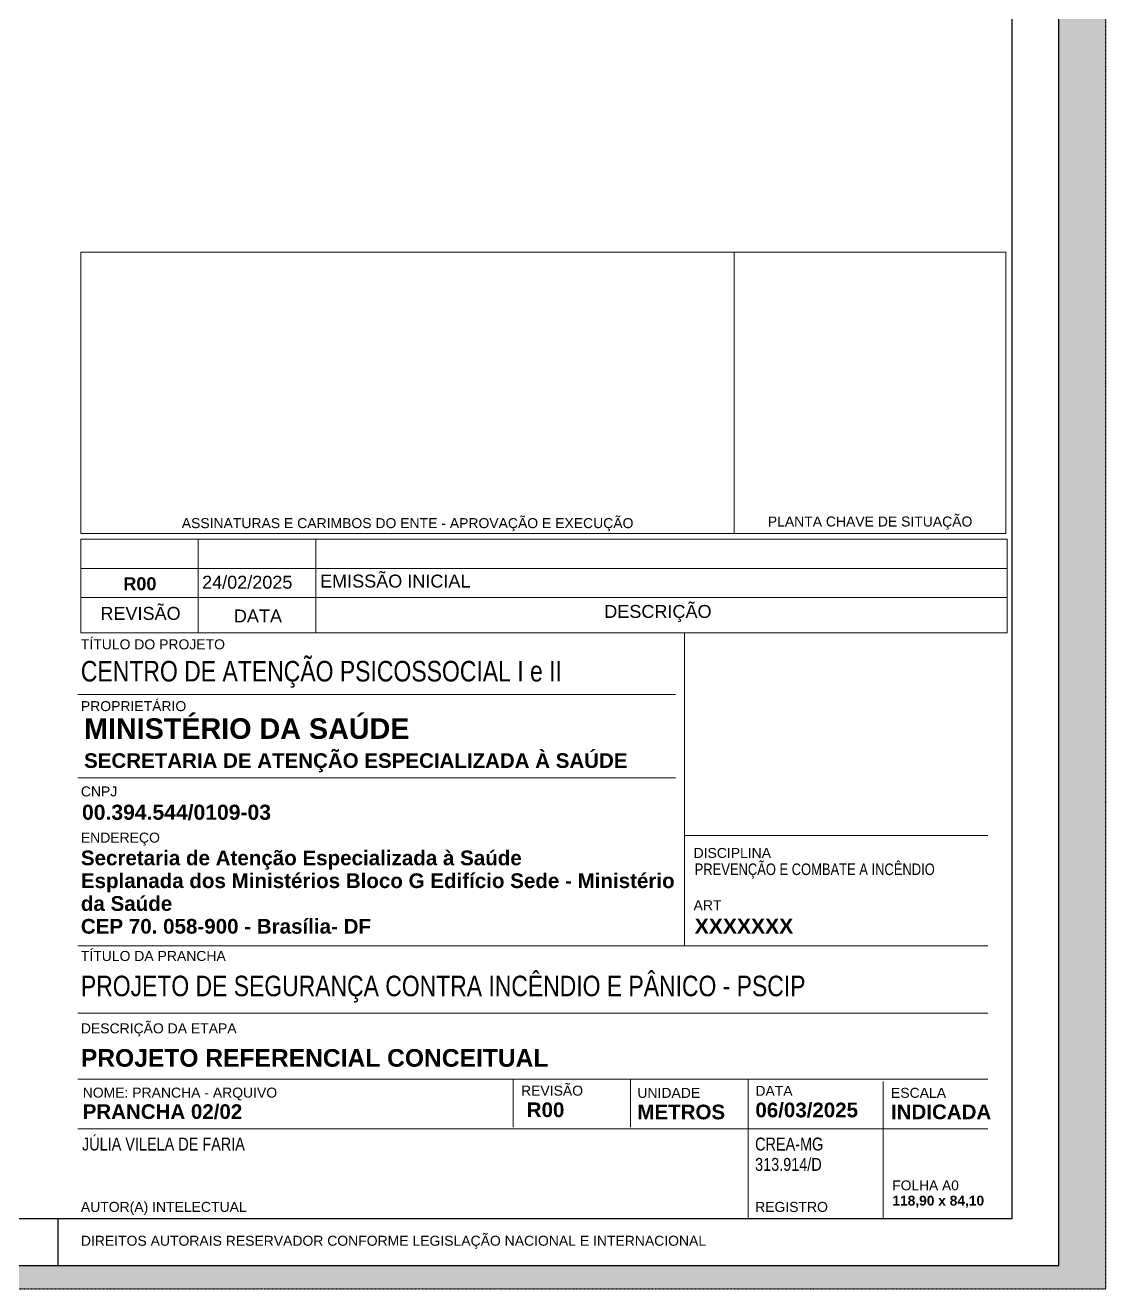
# Model space of a CAD drawing. Header units: metres. Extents: x -1783 to 21505, y -57 to 13660.
# Drawn here: x 18425 to 21505, y 5740 to 9340 of the extents above; entities that cross this region are included whole.
import ezdxf

# ---------------------------------------------------------------- set-up
doc = ezdxf.new("R2010")
doc.units = ezdxf.units.M
doc.header["$MEASUREMENT"] = 0
doc.linetypes.add('HIDDEN', pattern=[0.009525, 0.00635, -0.003175])
for name, color, linetype, lineweight in [('0_Caneta_No__1', 7, 'Continuous', 35), ('0_Caneta_No__241', 7, 'Continuous', 13), ('0_Caneta_No__8', 7, 'Continuous', 9)]:
    doc.layers.add(name, color=color, linetype=linetype, lineweight=lineweight)
for name, color, linetype in [('cotas', 7, 'Continuous'), ('P01', 5, 'Continuous'), ('P015', 121, 'Continuous'), ('P02', 6, 'Continuous'), ('P03', 7, 'Continuous'), ('P06', 7, 'Continuous')]:
    doc.layers.add(name, color=color, linetype=linetype)
doc.styles.add('GENERATED_STYLE_1', font='arial.ttf')
doc.styles.add('GENERATED_STYLE_2', font='arial.ttf', dxfattribs={"width": 0.8})

msp = doc.modelspace()

# ---------------------------------------------------------------- hatches: boundary and pattern name
at = {"layer": 'cotas'}
h = msp.add_hatch(color=7, dxfattribs=at)
h.dxf.hatch_style = 1
h.paths.add_polyline_path([(21504.961, 13659.963), (10304.961, 13659.963), (10304.961, 5739.963), (21504.961, 5739.963)])
h.paths.add_polyline_path([(10571.627, 13593.296), (21371.627, 13593.296), (21371.627, 5806.63), (10571.627, 5806.63)], flags=16)

# ---------------------------------------------------------------- linework, layer by layer
at = {"layer": '0_Caneta_No__241', "color": 7, "linetype": 'Continuous', "lineweight": 13, "ltscale": 1000}
for p, q in [((20446.107, 8693.794), (20446.107, 7892.189)), ((18583.451, 7875.895), (21223.91, 7875.895)), ((18918.22, 7609.114), (18918.22, 7875.895)), ((19252.99, 7609.114), (19252.99, 7875.895)), ((18583.451, 7792.72), (21223.91, 7792.72)), ((18583.451, 7709.544), (21223.91, 7709.544))]:
    msp.add_line(p, q, dxfattribs=at)
for points in [[(18583.451, 7892.189), (21220.258, 7892.189), (21220.258, 8693.794), (18583.451, 8693.794)], [(21223.91, 7609.114), (18583.451, 7609.114), (18583.451, 7875.895), (21223.91, 7875.895)]]:
    msp.add_lwpolyline(points, close=True, dxfattribs=at)
at = {"layer": '0_Caneta_No__8', "color": 7, "linetype": 'Continuous', "lineweight": 9, "ltscale": 1000}
for p, q in [((20303.962, 7609.114), (20303.962, 6716.886)), ((20278.637, 7433.662), (18574.321, 7433.662)), ((20278.637, 7195.79), (18574.321, 7195.79)), ((21168.782, 7031.375), (20303.962, 7031.375)), ((21168.782, 6716.886), (18574.321, 6716.886)), ((21168.782, 6716.886), (18574.321, 6716.886)), ((21168.782, 6525.089), (18574.321, 6525.089)), ((21168.782, 6337.256), (18574.321, 6337.256)), ((19815.757, 6337.256), (19815.757, 6200.59)), ((20150.526, 6337.256), (20150.526, 6200.59)), ((20485.295, 6337.256), (20485.295, 6200.59)), ((20870.28, 6330), (20870.28, 6153.37)), ((21168.782, 6195.511), (18574.321, 6195.511)), ((20485.295, 6215.539), (20485.295, 5939.963)), ((20870.28, 6183.237), (20870.28, 5939.963)), ((21238.294, 5939.963), (18518.294, 5939.963))]:
    msp.add_line(p, q, dxfattribs=at)
at = {"layer": 'P01', "color": 7, "linetype": 'HIDDEN', "ltscale": 3}
msp.add_lwpolyline([(10304.961, 5739.963), (21504.961, 5739.963), (21504.961, 13659.963), (10304.961, 13659.963)], close=True, dxfattribs=at)
at = {"layer": 'P015', "color": 7}
msp.add_lwpolyline([(10571.627, 5806.63), (21371.627, 5806.63), (21371.627, 13593.296), (10571.627, 13593.296)], close=True, dxfattribs=at)
at = {"layer": 'P02', "color": 7}
msp.add_line((18518.294, 5806.63), (18518.294, 5939.963), dxfattribs=at)
at = {"layer": 'P03'}
msp.add_lwpolyline([(10704.961, 5939.963), (21238.294, 5939.963), (21238.294, 13459.963), (10704.961, 13459.963)], close=True, dxfattribs=at)
at = {"layer": 'P06', "color": 7}
msp.add_lwpolyline([(10704.961, 5939.963), (21238.294, 5939.963), (21238.294, 13459.963), (10704.961, 13459.963)], close=True, dxfattribs=at)

# ---------------------------------------------------------------- texts
at = {"layer": '0_Caneta_No__1', "color": 7, "linetype": 'Continuous', "lineweight": 35}
for s, insert, char_height, attachment_point, style in [('\\A1;REVISÃO', (18753.419, 7682.789), 36.82462, 2, 'GENERATED_STYLE_1'), ('\\A1;DATA', (19088.188, 7675.548), 36.8246, 2, 'GENERATED_STYLE_1'), ('\\A1;DESCRIÇÃO', (20228.395, 7688.347), 36.82462, 2, 'GENERATED_STYLE_1'), ('\\A1;TÍTULO DO PROJETO', (18583.451, 7590.412), 28.45538, 1, 'GENERATED_STYLE_1'), ('\\A1;CENTRO DE ATENÇÃO PSICOSSOCIAL I e II', (18583.36, 7528.919), 58.58462, 1, 'GENERATED_STYLE_2'), ('\\A1;PROPRIETÁRIO ', (18583.451, 7414.338), 28.45538, 1, 'GENERATED_STYLE_1'), ('\\A1;{\\fArial|b1|i0|c0|p34;\\W1;MINISTÉRIO DA SAÚDE }', (18592.581, 7365.479), 58.58462, 1, 'GENERATED_STYLE_2'), ('\\A1;{\\fArial|b1|i0|c0|p34;\\W1;SECRETARIA DE ATENÇÃO ESPECIALIZADA À SAÚDE}', (18592.581, 7265.872), 41.84615, 1, 'GENERATED_STYLE_2'), ('\\A1;CNPJ', (18583.451, 7171.252), 28.4554, 1, 'GENERATED_STYLE_1'), ('\\A1;{\\fArial|b1|i0|c0|p34;\\W1;00.394.544/0109-03 }', (18586.662, 7119.303), 43.07829, 1, 'GENERATED_STYLE_2'), ('\\A1;ENDEREÇO', (18583.451, 7039.633), 28.45538, 1, 'GENERATED_STYLE_1'), ('\\A1;DISCIPLINA', (20329.996, 6995.951), 28.45538, 1, 'GENERATED_STYLE_1'), ('\\A1;ART', (20329.996, 6846.829), 28.4554, 1, 'GENERATED_STYLE_1'), ('\\A1;ART', (20329.996, 6846.829), 28.4554, 1, 'GENERATED_STYLE_1'), ('\\A1;{\\fArial|b1|i0|c0|p34;\\W1;XXXXXXX}', (20333.206, 6794.88), 43.07829, 1, 'GENERATED_STYLE_2'), ('\\A1;TÍTULO DA PRANCHA', (18583.451, 6702.398), 28.45538, 1, 'GENERATED_STYLE_1'), ('\\A1;PROJETO DE SEGURANÇA CONTRA INCÊNDIO E PÂNICO - PSCIP ', (18583.63, 6631.962), 58.46276, 1, 'GENERATED_STYLE_2'), ('\\A1;DESCRIÇÃO DA ETAPA', (18583.451, 6496.128), 28.45538, 1, 'GENERATED_STYLE_1'), ('\\A1;{\\fArial|b1|i0|c0|p34;\\W1;PROJETO REFERENCIAL CONCEITUAL}', (18583.451, 6422.795), 50.21538, 1, 'GENERATED_STYLE_2'), ('\\A1;AUTOR(A) INTELECTUAL', (18583.451, 5987.367), 28.45538, 1, 'GENERATED_STYLE_1'), ('\\A1;REGISTRO', (20505.446, 5987.367), 28.45538, 1, 'GENERATED_STYLE_1'), ('\\A1;DIREITOS AUTORAIS RESERVADOR CONFORME LEGISLAÇÃO NACIONAL E INTERNACIONAL', (18583.451, 5853.692), 28.45538, 7, 'GENERATED_STYLE_1')]:
    msp.add_mtext(s, dxfattribs=dict(at, insert=insert, char_height=char_height, attachment_point=attachment_point, style=style))
at = {"layer": '0_Caneta_No__1', "color": 7, "linetype": 'Continuous', "lineweight": 35, "insert": (18583.451, 6988.615), "char_height": 41.93731, "width": 1731.69897, "attachment_point": 1, "line_spacing_factor": 0.92955, "style": 'GENERATED_STYLE_2'}
msp.add_mtext('\\A1;{\\fArial|b1|i0|c0|p34;\\W1;Secretaria de Atenção Especializada à Saúde\\PEsplanada dos Ministérios Bloco G Edifício Sede - Ministério da Saúde \\PCEP 70. 058-900 - Brasília- DF }', dxfattribs=at)
at = {"layer": '0_Caneta_No__1', "color": 7, "linetype": 'Continuous', "lineweight": 35, "insert": (20333.206, 6951.698), "char_height": 33, "width": 1249.85743, "attachment_point": 1, "style": 'GENERATED_STYLE_2'}
msp.add_mtext('\\A1;PREVENÇÃO E COMBATE A INCÊNDIO', dxfattribs=at)
msp.add_mtext('\\A1;PREVENÇÃO E COMBATE A INCÊNDIO', dxfattribs=at)
at = {"layer": '0_Caneta_No__1', "color": 7, "linetype": 'Continuous', "lineweight": 35, "attachment_point": 1}
for s, insert, char_height, line_spacing_factor, style in [('\\A1;NOME: PRANCHA - ARQUIVO\\P{\\fArial|b1|i0|c0|p34;\\H1.4706x;PRANCHA 02/02}', (18588.661, 6313.016), 28.45538, 1.00103, 'GENERATED_STYLE_1'), ('\\A1;REVISÃO\\P{\\fArial|b1|i0|c0|p34;\\H1.4706x; R00}', (19838.254, 6318.612), 28.45538, 1.009702, 'GENERATED_STYLE_1'), ('\\A1;UNIDADE\\P{\\fArial|b1|i0|c0|p34;\\H1.4706x;METROS}', (20169.907, 6312.379), 28.45538, 1.008897, 'GENERATED_STYLE_1'), ('\\A1;DATA\\P{\\fArial|b1|i0|c0|p34;\\H1.4706x;06/03/2025}', (20506.249, 6318.095), 28.45538, 1.008897, 'GENERATED_STYLE_1'), ('\\A1;ESCALA\\P{\\fArial|b1|i0|c0|p34;\\H1.4706x;INDICADA}', (20892.807, 6312.378), 28.45538, 1.001929, 'GENERATED_STYLE_1'), ('\\A1;JÚLIA VILELA DE FARIA', (18586.662, 6170.637), 36.82462, 0.861301, 'GENERATED_STYLE_2'), ('\\A1;CREA-MG\\P313.914/D', (20505.446, 6170.637), 36.82462, 0.943209, 'GENERATED_STYLE_2'), ('\\A1;FOLHA A0\\P{\\fArial|b1|i0|c0|p34;118,90 x 84,10}', (20896.708, 6048.575), 28.06017, 0.932759, 'GENERATED_STYLE_1')]:
    msp.add_mtext(s, dxfattribs=dict(at, insert=insert, char_height=char_height, line_spacing_factor=line_spacing_factor, style=style))
at = {"layer": '0_Caneta_No__241', "color": 7, "linetype": 'Continuous', "lineweight": 13}
for s, insert, char_height, attachment_point, style in [('\\A1;ASSINATURAS E CARIMBOS DO ENTE - APROVAÇÃO E EXECUÇÃO', (19514.779, 7935.787), 28.45538, 2, 'GENERATED_STYLE_1'), ('\\A1;PLANTA CHAVE DE SITUAÇÃO', (20833.183, 7940.399), 28.45538, 2, 'GENERATED_STYLE_1'), ('\\A1;EMISSÃO INICIAL', (19265.257, 7774.877), 36.82462, 1, 'GENERATED_STYLE_1'), ('\\A1;{\\fArial|b1|i0|c0|p34;\\W1; R00}', (18744.512, 7767.286), 36.82462, 2, 'GENERATED_STYLE_2'), ('\\A1;24/02/2025', (18929.013, 7771.534), 36.82462, 1, 'GENERATED_STYLE_1')]:
    msp.add_mtext(s, dxfattribs=dict(at, insert=insert, char_height=char_height, attachment_point=attachment_point, style=style))

doc.saveas('drawing.dxf')
